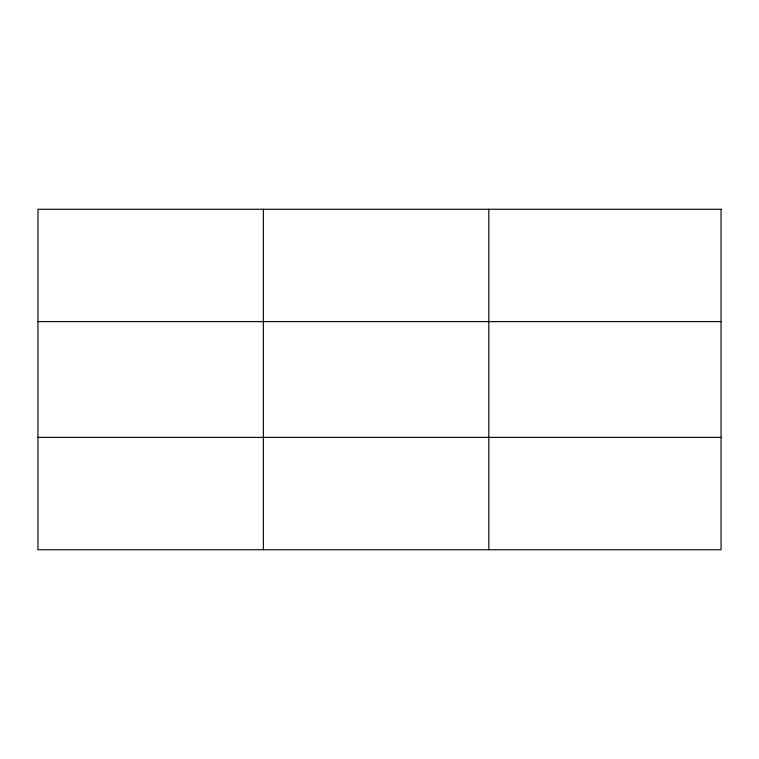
<?xml version="1.0" encoding="UTF-8"?>
<svg xmlns="http://www.w3.org/2000/svg" width="759" height="759" viewBox="0 0 759 759"><rect width="100%" height="100%" fill="white"/><g stroke="black" fill="none" stroke-linecap="round" stroke-linejoin="round"><path stroke-width="1.14" d="M263.373 209.256L263.373 549.744M488.796 209.256L488.796 549.744M37.95 321.617L721.05 321.617M37.95 437.383L721.05 437.383M721.05 209.256L721.05 549.744L37.95 549.744L37.95 209.256L721.05 209.256"/></g></svg>
